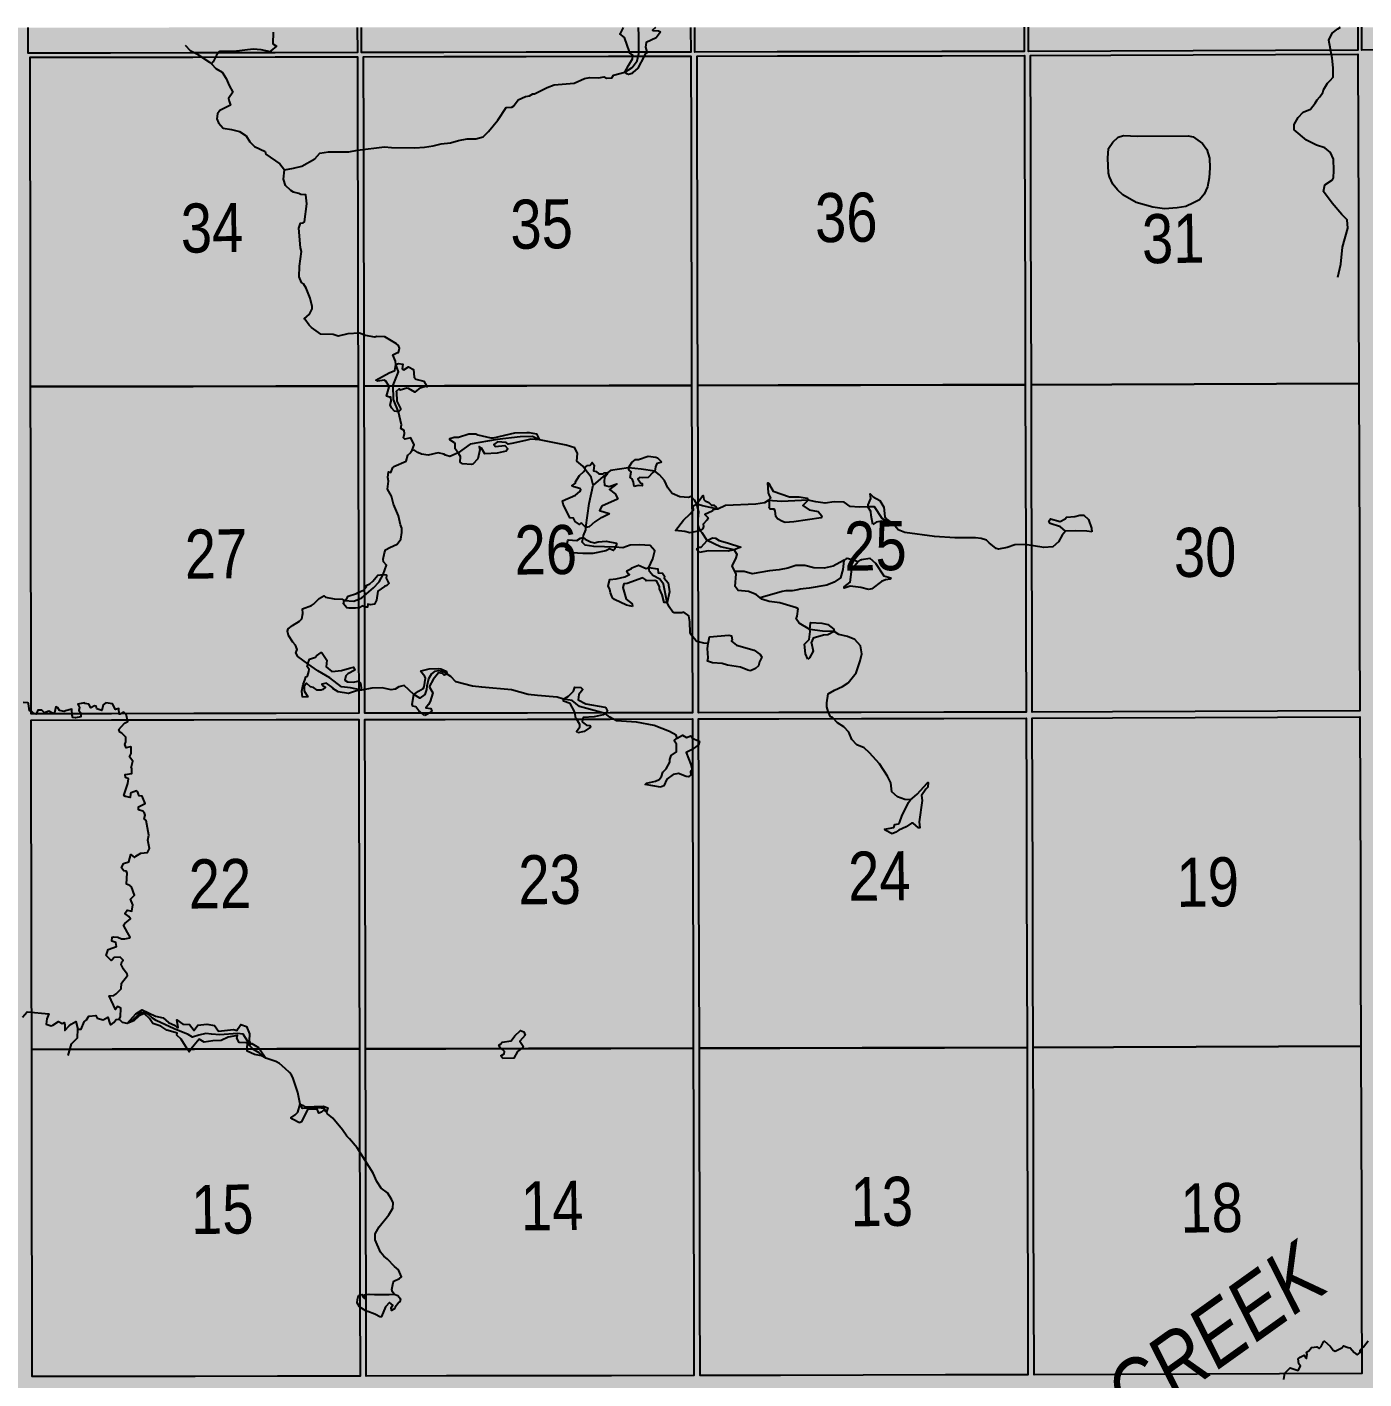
# Model space of a CAD drawing. Extents: x 405326 to 424052, y 6044755 to 6062236.
# Drawn here: x 417095.3 to 417312.6, y 6051229.2 to 6051448.9 of the extents above; entities that cross this region are included whole.
import ezdxf
from ezdxf.enums import TextEntityAlignment as Align

# ---------------------------------------------------------------- set-up
doc = ezdxf.new("R2010")
doc.units = 0
doc.header["$LTSCALE"] = 5
doc.linetypes.add('DASHED2', pattern=[9.525, 6.35, -3.175])
for name, color, linetype in [('Quarters', 8, 'Continuous'), ('RoadSeg', 57, 'DASHED2'), ('T-WATER', 160, 'Continuous'), ('T-WATER-T', 170, 'Continuous')]:
    doc.layers.add(name, color=color, linetype=linetype)
doc.layers.add('ROUTE-MAP-BACKGROUND-H', color=7, linetype='Continuous', true_color=0xf0ebff)
doc.styles.add('120', font='ARIALN.TTF', dxfattribs={"height": 13})
doc.styles.add('80LS', font='ARIALNI.TTF', dxfattribs={"height": 10})

msp = doc.modelspace()

# ---------------------------------------------------------------- hatches: boundary and pattern name
at = {"layer": 'ROUTE-MAP-BACKGROUND-H'}
h = msp.add_hatch(color=256, dxfattribs=at)
h.dxf.hatch_style = 1
h.paths.add_polyline_path([(417500.313, 6050470.993), (417499.828, 6050583.719), (417489.556, 6051448.866), (416064.545, 6051448.577), (416073.609, 6050477.938), (416071.924, 6050150.968), (416104.424, 6050150.804), (416615.018, 6050150.686), (416614.752, 6050098.449), (417501.84, 6050099.469), (417600.187, 6050099.469), (417600.187, 6050157.259), (417501.84, 6050157.777)])

# ---------------------------------------------------------------- linework, layer by layer
at = {"layer": 'Quarters', "flags": 128}
for points in [[(417148.952, 6051448.797), (417148.98, 6051444.711), (417135.598, 6051444.687), (417122.216, 6051444.663), (417108.832, 6051444.639), (417095.449, 6051444.615), (417095.442, 6051448.786)], [(417203.147, 6051448.808), (417203.182, 6051444.808), (417189.8, 6051444.784), (417176.418, 6051444.76), (417163.033, 6051444.736), (417149.649, 6051444.712), (417149.621, 6051448.797)], [(417257.368, 6051448.819), (417257.385, 6051444.906), (417244.002, 6051444.882), (417230.619, 6051444.858), (417217.235, 6051444.833), (417203.851, 6051444.809), (417203.816, 6051448.808)], [(417311.582, 6051448.83), (417311.592, 6051445.122), (417298.208, 6051445.069), (417284.824, 6051445.015), (417271.439, 6051444.962), (417258.054, 6051444.908), (417258.037, 6051448.819)], [(417365.785, 6051448.841), (417365.797, 6051445.338), (417352.413, 6051445.285), (417339.029, 6051445.231), (417325.645, 6051445.178), (417312.261, 6051445.125), (417312.251, 6051448.83)]]:
    msp.add_lwpolyline(points, dxfattribs=at)
for points in [[(417257.532, 6051390.731), (417244.144, 6051390.705), (417230.756, 6051390.678), (417217.368, 6051390.651), (417204.315, 6051390.626), (417204.284, 6051404.005), (417204.253, 6051417.383), (417204.222, 6051430.762), (417204.191, 6051444.141), (417217.239, 6051444.165), (417230.622, 6051444.189), (417244.005, 6051444.213), (417257.388, 6051444.237), (417257.424, 6051430.86), (417257.46, 6051417.484), (417257.496, 6051404.108)], [(417311.757, 6051390.946), (417298.368, 6051390.893), (417284.979, 6051390.84), (417271.59, 6051390.787), (417258.535, 6051390.735), (417258.499, 6051404.112), (417258.463, 6051417.488), (417258.427, 6051430.864), (417258.391, 6051444.241), (417271.441, 6051444.293), (417284.825, 6051444.346), (417298.21, 6051444.4), (417311.594, 6051444.453), (417311.635, 6051431.076), (417311.676, 6051417.699), (417311.717, 6051404.322)], [(417149.089, 6051390.529), (417135.701, 6051390.505), (417122.312, 6051390.482), (417108.924, 6051390.459), (417095.869, 6051390.436), (417095.848, 6051403.814), (417095.827, 6051417.191), (417095.806, 6051430.569), (417095.784, 6051443.947), (417108.834, 6051443.97), (417122.217, 6051443.994), (417135.601, 6051444.018), (417148.984, 6051444.042), (417149.011, 6051430.664), (417149.037, 6051417.286), (417149.063, 6051403.907)], [(417203.312, 6051390.624), (417189.923, 6051390.6), (417176.535, 6051390.577), (417163.147, 6051390.553), (417150.093, 6051390.53), (417150.066, 6051403.909), (417150.04, 6051417.287), (417150.014, 6051430.666), (417149.988, 6051444.044), (417163.037, 6051444.067), (417176.421, 6051444.091), (417189.804, 6051444.115), (417203.187, 6051444.139), (417203.218, 6051430.76), (417203.249, 6051417.381), (417203.281, 6051404.003)], [(417149.089, 6051390.529), (417149.115, 6051377.15), (417149.142, 6051363.772), (417149.168, 6051350.393), (417149.194, 6051337.349), (417135.8, 6051337.326), (417122.407, 6051337.303), (417109.013, 6051337.281), (417095.954, 6051337.258), (417095.933, 6051350.302), (417095.912, 6051363.68), (417095.891, 6051377.058), (417095.869, 6051390.436), (417108.924, 6051390.459), (417122.312, 6051390.482), (417135.701, 6051390.505)], [(417203.312, 6051390.624), (417203.343, 6051377.245), (417203.374, 6051363.866), (417203.405, 6051350.487), (417203.436, 6051337.442), (417190.043, 6051337.419), (417176.65, 6051337.396), (417163.256, 6051337.373), (417150.197, 6051337.351), (417150.172, 6051350.395), (417150.145, 6051363.774), (417150.119, 6051377.152), (417150.093, 6051390.53), (417163.147, 6051390.553), (417176.535, 6051390.577), (417189.923, 6051390.6)], [(417257.532, 6051390.731), (417257.568, 6051377.355), (417257.604, 6051363.978), (417257.64, 6051350.601), (417257.675, 6051337.559), (417244.283, 6051337.53), (417230.89, 6051337.501), (417217.498, 6051337.473), (417204.44, 6051337.444), (417204.409, 6051350.489), (417204.377, 6051363.868), (417204.346, 6051377.247), (417204.315, 6051390.626), (417217.368, 6051390.651), (417230.756, 6051390.678), (417244.144, 6051390.705)], [(417311.757, 6051390.946), (417311.798, 6051377.569), (417311.839, 6051364.192), (417311.88, 6051350.815), (417311.92, 6051337.772), (417298.526, 6051337.72), (417285.132, 6051337.667), (417271.738, 6051337.614), (417258.679, 6051337.563), (417258.644, 6051350.605), (417258.607, 6051363.982), (417258.571, 6051377.359), (417258.535, 6051390.735), (417271.59, 6051390.787), (417284.979, 6051390.84), (417298.368, 6051390.893)], [(417257.823, 6051283.05), (417244.426, 6051283.018), (417231.028, 6051282.987), (417217.631, 6051282.956), (417204.568, 6051282.925), (417204.536, 6051296.304), (417204.505, 6051309.683), (417204.473, 6051323.062), (417204.442, 6051336.441), (417217.5, 6051336.469), (417230.893, 6051336.498), (417244.286, 6051336.527), (417257.678, 6051336.556), (417257.714, 6051323.179), (417257.751, 6051309.803), (417257.787, 6051296.426)], [(417312.088, 6051283.261), (417298.689, 6051283.208), (417285.29, 6051283.156), (417271.891, 6051283.104), (417258.827, 6051283.054), (417258.79, 6051296.43), (417258.754, 6051309.807), (417258.718, 6051323.183), (417258.682, 6051336.56), (417271.741, 6051336.611), (417285.135, 6051336.664), (417298.529, 6051336.716), (417311.923, 6051336.769), (417311.964, 6051323.392), (417312.005, 6051310.015), (417312.046, 6051296.638)], [(417149.302, 6051282.832), (417135.903, 6051282.809), (417122.505, 6051282.787), (417109.106, 6051282.764), (417096.042, 6051282.743), (417096.02, 6051296.121), (417095.999, 6051309.499), (417095.977, 6051322.877), (417095.956, 6051336.255), (417109.015, 6051336.277), (417122.409, 6051336.3), (417135.802, 6051336.323), (417149.196, 6051336.346), (417149.222, 6051322.967), (417149.249, 6051309.589), (417149.275, 6051296.21)], [(417203.564, 6051282.923), (417190.166, 6051282.9), (417176.768, 6051282.878), (417163.369, 6051282.855), (417150.305, 6051282.833), (417150.279, 6051296.212), (417150.252, 6051309.59), (417150.226, 6051322.969), (417150.199, 6051336.348), (417163.258, 6051336.37), (417176.652, 6051336.393), (417190.045, 6051336.416), (417203.438, 6051336.439), (417203.47, 6051323.06), (417203.501, 6051309.681), (417203.533, 6051296.302)], [(417149.302, 6051282.832), (417149.328, 6051269.453), (417149.355, 6051256.074), (417149.382, 6051242.696), (417149.408, 6051229.652), (417136.004, 6051229.63), (417122.6, 6051229.608), (417109.197, 6051229.586), (417096.128, 6051229.565), (417096.107, 6051242.608), (417096.085, 6051255.986), (417096.063, 6051269.364), (417096.042, 6051282.743), (417109.106, 6051282.764), (417122.505, 6051282.787), (417135.903, 6051282.809)], [(417203.564, 6051282.923), (417203.596, 6051269.544), (417203.627, 6051256.165), (417203.659, 6051242.785), (417203.69, 6051229.741), (417190.287, 6051229.719), (417176.884, 6051229.697), (417163.48, 6051229.675), (417150.411, 6051229.653), (417150.385, 6051242.697), (417150.358, 6051256.076), (417150.332, 6051269.455), (417150.305, 6051282.833), (417163.369, 6051282.855), (417176.768, 6051282.878), (417190.166, 6051282.9)], [(417257.823, 6051283.05), (417257.86, 6051269.673), (417257.896, 6051256.296), (417257.932, 6051242.92), (417257.968, 6051229.878), (417244.566, 6051229.844), (417231.163, 6051229.81), (417217.761, 6051229.776), (417204.693, 6051229.743), (417204.662, 6051242.788), (417204.631, 6051256.167), (417204.599, 6051269.546), (417204.568, 6051282.925), (417217.631, 6051282.956), (417231.028, 6051282.987), (417244.426, 6051283.018)], [(417312.088, 6051283.261), (417312.129, 6051269.883), (417312.17, 6051256.506), (417312.211, 6051243.129), (417312.251, 6051230.087), (417298.848, 6051230.035), (417285.444, 6051229.984), (417272.04, 6051229.932), (417258.971, 6051229.882), (417258.936, 6051242.924), (417258.899, 6051256.3), (417258.863, 6051269.677), (417258.827, 6051283.054), (417271.891, 6051283.104), (417285.29, 6051283.156), (417298.689, 6051283.208)]]:
    msp.add_lwpolyline(points, close=True, dxfattribs=at)
at = {"layer": 'T-WATER'}
msp.add_line((417189.689, 6051376.503), (417187.299, 6051374.422), dxfattribs=at)
at = {"layer": 'T-WATER', "flags": 128}
for points in [[(417197.452, 6051448.807), (417196.93, 6051448.374), (417197.096, 6051448.302), (417197.934, 6051448.259), (417198.148, 6051448.14), (417198.174, 6051447.965), (417197.531, 6051447.092), (417195.939, 6051446.373), (417195.783, 6051445.577), (417196.034, 6051444.819), (417196.091, 6051444.648), (417195.729, 6051444.518), (417195.618, 6051444.149), (417194.585, 6051442.208), (417193.758, 6051441.5), (417193.664, 6051441.338), (417193.028, 6051441.174), (417192.783, 6051441.267), (417192.444, 6051441.531), (417193.05, 6051442.64), (417193.717, 6051443.687), (417193.755, 6051444.146), (417193.767, 6051444.294), (417193.232, 6051444.693), (417193.191, 6051444.814), (417192.404, 6051447.154), (417191.614, 6051447.74), (417191.785, 6051447.905), (417192.259, 6051448.805)], [(417192.444, 6051441.531), (417193.637, 6051442.284), (417194.449, 6051443.376), (417194.743, 6051444.556), (417194.721, 6051447.442), (417194.658, 6051448.806)], [(417308.369, 6051408.229), (417308.846, 6051410.331), (417309.111, 6051413.102), (417309.991, 6051416.161), (417309.864, 6051417.551), (417309.003, 6051418.418), (417307.442, 6051420.24), (417305.999, 6051422.139), (417306.232, 6051423.207), (417307.474, 6051424.035), (417307.636, 6051424.364), (417307.702, 6051425.572), (417307.612, 6051427.37), (417307.151, 6051428.476), (417306.233, 6051429.248), (417304.85, 6051429.69), (417303.263, 6051430.458), (417301.271, 6051432.173), (417301.231, 6051433.052), (417301.87, 6051434.142), (417302.695, 6051435.014), (417303.914, 6051435.546), (417304.673, 6051436.489), (417304.994, 6051437.025), (417305.43, 6051437.499), (417305.902, 6051438.221), (417306.019, 6051438.64), (417306.64, 6051439.752), (417307.123, 6051440.163), (417307.581, 6051440.733), (417307.56, 6051442.22), (417307.426, 6051443.821), (417306.871, 6051446.712), (417307.432, 6051447.846), (417308.342, 6051448.588), (417308.79, 6051448.829)], [(417135.292, 6051448.024), (417135.22, 6051446.126), (417135.812, 6051445.756), (417134.9, 6051444.98), (417134.838, 6051444.848), (417133.36, 6051445.14), (417132.03, 6051445.287), (417128.9, 6051444.893), (417126.577, 6051444.882), (417126.095, 6051444.314), (417125.554, 6051443.216), (417125.275, 6051442.877)], [(417120.972, 6051445.916), (417121.786, 6051445.054), (417122.905, 6051444.489), (417124.936, 6051443.175), (417125.275, 6051442.877)], [(417125.275, 6051442.877), (417125.954, 6051442.139), (417127.021, 6051441.544), (417127.646, 6051440.489), (417128.153, 6051439.347), (417128.728, 6051438.257), (417128.041, 6051437.232), (417128.112, 6051436.797), (417128.336, 6051436.197), (417126.61, 6051435.311), (417126.238, 6051434.777), (417126.156, 6051433.951), (417126.42, 6051433.282), (417127.138, 6051432.422), (417128.492, 6051432.201), (417129.824, 6051431.88), (417130.913, 6051431.178), (417131.484, 6051430.216), (417132.25, 6051429.432), (417133.973, 6051428.645), (417134.122, 6051428.203), (417136.355, 6051426.624), (417137.136, 6051425.657)], [(417176.965, 6051437.662), (417177.505, 6051438.014), (417177.742, 6051438.009), (417179.814, 6051439.057), (417180.957, 6051439.475), (417184.231, 6051439.761), (417185.915, 6051440.514), (417186.765, 6051440.654), (417188.157, 6051440.611), (417189.117, 6051440.759), (417189.456, 6051440.538), (417190.311, 6051440.603), (417190.587, 6051441.055), (417192.444, 6051441.531)], [(417154.508, 6051429.284), (417158.301, 6051429.213), (417159.862, 6051429.319), (417161.27, 6051429.545), (417162.616, 6051429.878), (417164.116, 6051430.038), (417165.418, 6051430.414), (417166.816, 6051430.677), (417168.231, 6051430.688), (417169.427, 6051431.035), (417170.266, 6051431.893), (417171.792, 6051433.751), (417173.14, 6051435.806), (417174.094, 6051435.866), (417174.362, 6051436.005), (417175.121, 6051437.056), (417176.308, 6051437.56), (417176.965, 6051437.662)], [(417137.136, 6051425.657), (417138.599, 6051425.926), (417139.959, 6051426.251), (417142.065, 6051427.468), (417142.851, 6051428.348), (417144.284, 6051428.571), (417147.571, 6051428.61), (417149.005, 6051428.866), (417153.394, 6051429.401), (417154.508, 6051429.284)], [(417155.239, 6051394.045), (417155.152, 6051394.593), (417154.768, 6051395.579), (417155.491, 6051395.97), (417155.655, 6051395.963), (417155.85, 6051396.702), (417155.644, 6051397.141), (417155.337, 6051397.404), (417153.453, 6051398.546), (417152.136, 6051398.555), (417151.796, 6051398.481), (417150.273, 6051398.765), (417149.328, 6051399.123), (417147.409, 6051399.009), (417145.857, 6051398.64), (417145.019, 6051398.919), (417143.023, 6051398.981), (417141.537, 6051400.059), (417141.167, 6051400.397), (417140.437, 6051401.396), (417140.343, 6051401.44), (417141.196, 6051402.204), (417141.608, 6051403.082), (417141.629, 6051403.472), (417141.299, 6051404.828), (417140.678, 6051406.452), (417140.197, 6051407.163), (417139.919, 6051407.38), (417139.534, 6051408.265), (417139.551, 6051410.001), (417139.922, 6051412.407), (417139.72, 6051412.992), (417139.484, 6051416.178), (417139.743, 6051416.998), (417140.179, 6051417.051), (417140.379, 6051417.232), (417140.751, 6051420.157), (417140.596, 6051421.591), (417139.799, 6051421.654), (417139.448, 6051421.843), (417138.573, 6051422.057), (417138.17, 6051422.303), (417137.297, 6051423.139), (417136.971, 6051424.158), (417137.136, 6051425.657)], [(417155.663, 6051386.317), (417154.87, 6051388.325), (417154.82, 6051390.648), (417155.649, 6051392.814), (417155.239, 6051394.045)], [(417157.858, 6051380.121), (417158.19, 6051381.002), (417157.687, 6051382.113), (417156.669, 6051381.9), (417156.494, 6051382.102), (417156.652, 6051382.825), (417156.604, 6051383.324), (417156.039, 6051383.651), (417156.144, 6051384.219), (417155.663, 6051386.317)], [(417178.603, 6051381.806), (417177.446, 6051382.319), (417175.447, 6051382.302), (417171.708, 6051381.847), (417167.301, 6051381.079), (417165.336, 6051379.689)], [(417186, 6051376.977), (417185.644, 6051377.503), (417184.654, 6051378.308), (417184.74, 6051379.59), (417184.301, 6051380.475), (417182.913, 6051380.904), (417178.603, 6051381.806)], [(417153.15, 6051359.884), (417153.714, 6051361.409), (417153.229, 6051361.972), (417153.19, 6051362.385), (417153.387, 6051363.436), (417153.564, 6051363.908), (417154.255, 6051364.318), (417155.451, 6051364.843), (417156.051, 6051365.645), (417156.228, 6051366.75), (417156.208, 6051367.444), (417156.001, 6051367.982), (417155.671, 6051369.439), (417154.87, 6051371.333), (417154.519, 6051372.661), (417153.863, 6051373.752), (417154.061, 6051375.082), (417153.924, 6051375.673), (417154.011, 6051376.569), (417154.399, 6051376.492), (417154.764, 6051377.312), (417154.914, 6051377.462), (417156.93, 6051378.304), (417157.193, 6051379.309), (417157.643, 6051379.757), (417157.757, 6051379.95), (417157.766, 6051379.966), (417157.858, 6051380.121)], [(417165.336, 6051379.689), (417164.013, 6051379.109), (417163.322, 6051379.279), (417163.042, 6051379.475), (417162.12, 6051379.703), (417160.495, 6051379.325), (417159.403, 6051379.45), (417158.802, 6051379.717), (417158.306, 6051380.064), (417157.858, 6051380.121)], [(417187.299, 6051374.422), (417186.971, 6051375.714), (417186, 6051376.977)], [(417193.03, 6051377.242), (417190.123, 6051376.81), (417189.689, 6051376.503)], [(417204.146, 6051371.357), (417203.753, 6051372.007), (417203.252, 6051372.556), (417202.823, 6051372.42), (417201.372, 6051372.551), (417200.159, 6051373.061), (417199.426, 6051374.003), (417198.917, 6051375.16), (417198.092, 6051376.116), (417197.331, 6051376.673), (417195.115, 6051377.037), (417193.03, 6051377.242)], [(417206.004, 6051348.709), (417205.314, 6051348.73), (417204.224, 6051349.017), (417203.982, 6051349.169), (417203.249, 6051350.11), (417203.074, 6051350.444), (417203.007, 6051352.229), (417202.827, 6051353.173), (417202.063, 6051353.78), (417201.718, 6051353.697), (417200.443, 6051353.687), (417200.234, 6051353.81), (417199.641, 6051354.671), (417199.343, 6051355.332), (417198.751, 6051358.357), (417198.159, 6051359.169), (417196.998, 6051359.719), (417196.484, 6051360.383), (417196.359, 6051361.067), (417196.975, 6051362.442), (417197.338, 6051363.749), (417196.59, 6051364.644), (417194.859, 6051364.74), (417193.294, 6051364.695), (417192.113, 6051364.225), (417190.883, 6051364.374), (417187.411, 6051364.478), (417186.007, 6051364.673), (417185.521, 6051365.188), (417185.659, 6051365.935), (417185.713, 6051366.269), (417186.13, 6051367.19), (417186.125, 6051367.522), (417186.663, 6051371.434), (417187.299, 6051374.422)], [(417215.722, 6051371.923), (417215.144, 6051371.528), (417213.717, 6051371.325), (417208.818, 6051371.141), (417207.558, 6051370.499)], [(417264.053, 6051366.939), (417263.547, 6051366.294), (417262.942, 6051365.219), (417262.001, 6051364.38), (417260.561, 6051364.312), (417257.496, 6051364.759), (417255.859, 6051364.752), (417254.57, 6051364.291), (417253.21, 6051364.028), (417252.816, 6051364.135), (417251.667, 6051365.037), (417251.254, 6051365.495), (417250.359, 6051365.762), (417249.456, 6051365.879), (417246.075, 6051365.877), (417242.802, 6051366.07), (417237.97, 6051366.738), (417236.855, 6051367.151), (417236.113, 6051368.07), (417235.73, 6051368.365), (417234.833, 6051368.697), (417234.251, 6051369.034), (417233.012, 6051370.907), (417231.928, 6051370.893), (417230.529, 6051370.843), (417229.1, 6051370.983), (417228.09, 6051371.645), (417226.494, 6051371.723), (417224.998, 6051371.496), (417223.504, 6051371.701), (417222.23, 6051371.96), (417217.899, 6051371.785), (417215.722, 6051371.923)], [(417207.558, 6051370.499), (417205.064, 6051371.076), (417204.146, 6051371.357)], [(417204.704, 6051367.002), (417204.381, 6051367.938), (417204.36, 6051368.912), (417204.46, 6051370.114), (417204.146, 6051371.357)], [(417205.818, 6051365.417), (417205.009, 6051366.676), (417204.704, 6051367.002)], [(417210.332, 6051360.39), (417209.902, 6051361.328), (417210.48, 6051362.45), (417210.713, 6051363.132), (417210.215, 6051363.895), (417208.005, 6051364.417), (417205.818, 6051365.417)], [(417228.077, 6051362.247), (417227.976, 6051362.191), (417226.316, 6051361.271), (417224.858, 6051360.955), (417223.194, 6051361.001), (417221.695, 6051361.353), (417220.258, 6051361.369), (417218.918, 6051360.942), (417217.542, 6051360.652), (417215.991, 6051360.478), (417213.161, 6051360.017), (417211.839, 6051360.414), (417210.332, 6051360.39)], [(417228.077, 6051362.247), (417228.067, 6051362.168), (417227.88, 6051360.729), (417227.521, 6051359.383), (417226.454, 6051358.682), (417225.288, 6051358.185), (417222.396, 6051357.694), (417220.952, 6051357.538), (417220.592, 6051357.398), (417219.637, 6051357.248), (417218.634, 6051357.25), (417218.044, 6051357.158), (417214.47, 6051356.124)], [(417230.319, 6051361.965), (417229.761, 6051362.204), (417228.59, 6051362.531), (417228.408, 6051362.43), (417228.077, 6051362.247)], [(417146.855, 6051355.662), (417148.412, 6051355.581), (417149.676, 6051356.108), (417151.616, 6051357.723), (417152.544, 6051358.718), (417153.15, 6051359.884)], [(417214.47, 6051356.124), (417213.81, 6051356.653), (417213.788, 6051356.665), (417212.552, 6051357.154), (417210.852, 6051357.319), (417210.364, 6051357.971), (417210.543, 6051360.005), (417210.332, 6051360.39)], [(417140.899, 6051345.366), (417139.291, 6051346.591), (417138.982, 6051347.184), (417139.201, 6051347.714), (417138.899, 6051348.444), (417138.501, 6051348.93), (417137.805, 6051349.971), (417137.594, 6051350.681), (417137.72, 6051351.053), (417138.452, 6051351.602), (417139.571, 6051352.321), (417139.931, 6051352.684), (417140.093, 6051353.553), (417140.075, 6051354.333), (417141.538, 6051354.897), (417141.852, 6051355.096), (417142.743, 6051356.032), (417143.509, 6051356.45), (417143.816, 6051356.241), (417145.212, 6051355.93), (417146.517, 6051355.908), (417146.855, 6051355.662)], [(417238.869, 6051323.27), (417237.975, 6051323.355), (417236.767, 6051323.805), (417235.862, 6051324.583), (417235.692, 6051326.05), (417235.147, 6051327.161), (417233.831, 6051329.168), (417232.216, 6051330.92), (417231.368, 6051331.747), (417230.165, 6051332.256), (417229.362, 6051333.114), (417228.871, 6051334.298), (417228.054, 6051335.152), (417227.018, 6051335.819), (417226.217, 6051336.683), (417225.859, 6051336.794), (417225.478, 6051337.643), (417225.294, 6051338.38), (417225.266, 6051339.067), (417225.51, 6051340.518), (417226.522, 6051341.127), (417227.81, 6051341.718), (417228.739, 6051342.324), (417230.044, 6051343.929), (417230.725, 6051345.904), (417230.951, 6051347.044), (417230.734, 6051348.322), (417229.808, 6051349.323), (417228.621, 6051349.832), (417227.244, 6051350.182), (417226.478, 6051350.631), (417224.566, 6051350.725), (417222.502, 6051350.981), (417220.779, 6051352.025), (417220.317, 6051352.731), (417220.462, 6051353.151), (417220.6, 6051354.32), (417220.349, 6051354.483), (417217.622, 6051355.305), (417215.914, 6051355.534), (417214.742, 6051355.905), (417214.47, 6051356.124)], [(417200.934, 6051333.32), (417200.819, 6051333.798), (417199.734, 6051334.39), (417197.235, 6051335.354), (417194.363, 6051335.923), (417191.104, 6051336.137), (417190.038, 6051336.753), (417189.271, 6051337.321), (417185.064, 6051338.466), (417183.869, 6051339.441), (417182.49, 6051339.636), (417181.476, 6051339.985), (417178.274, 6051340.237), (417176.751, 6051340.427), (417174.044, 6051341.175), (417169.221, 6051341.578), (417167.705, 6051341.775), (417164.954, 6051342.46), (417164.146, 6051343.322), (417163.587, 6051343.737), (417163.003, 6051344.071), (417162.224, 6051344.279), (417161.527, 6051344.14), (417161.011, 6051343.754), (417160.528, 6051342.944), (417160.278, 6051341.764), (417160.239, 6051341.238), (417159.958, 6051340.383), (417159.145, 6051339.84), (417158.181, 6051340.401), (417156.557, 6051341.868), (417155.702, 6051341.644), (417155.112, 6051341.255), (417154.443, 6051341.174), (417152.984, 6051341.487), (417151.353, 6051341.463), (417149.631, 6051341.108), (417147.863, 6051341.475), (417146.385, 6051341.668), (417144.48, 6051343.102), (417142.531, 6051344.235), (417140.899, 6051345.366)], [(417110.281, 6051287.674), (417110.496, 6051288.011), (417110.53, 6051289.426), (417110.002, 6051289.695), (417109.68, 6051289.238), (417108.634, 6051291.428), (417109.409, 6051291.519), (417109.752, 6051291.748), (417110.606, 6051292.6), (417110.658, 6051293.514), (417111.636, 6051294.764), (417111.564, 6051294.975), (417110.961, 6051295.777), (417110.59, 6051296.535), (417110.71, 6051296.974), (417110.887, 6051297.234), (417110.43, 6051297.755), (417109.458, 6051297.659), (417109.054, 6051297.217), (417108.943, 6051297.212), (417108.17, 6051298.02), (417108.485, 6051298.976), (417109.839, 6051299.474), (417109.732, 6051300.093), (417109.073, 6051300.336), (417109.104, 6051300.966), (417109.34, 6051301.032), (417110.022, 6051300.951), (417110.616, 6051300.715), (417111.18, 6051300.705), (417111.988, 6051300.88), (417112.045, 6051300.993), (417111.605, 6051301.72), (417110.99, 6051302.933), (417111.161, 6051303.172), (417112.128, 6051303.954), (417111.856, 6051304.337), (417111.164, 6051304.829), (417111.576, 6051305.341), (417112.292, 6051305.223), (417112.475, 6051306.244), (417112.126, 6051307.152), (417112.778, 6051307.806), (417112.247, 6051309.134), (417112.003, 6051309.358), (417111.468, 6051309.61), (417111.545, 6051311.43), (417111.403, 6051311.707), (417111.01, 6051311.768), (417110.646, 6051312.241), (417110.945, 6051312.973), (417111.827, 6051313.225), (417112.175, 6051314.409), (417112.768, 6051313.902), (417112.98, 6051314.129), (417113.78, 6051314.606), (417114.839, 6051314.73), (417115.181, 6051315.372), (417114.911, 6051316.766), (417115.056, 6051317.562), (417114.652, 6051319.916), (417114.335, 6051320.225), (417114.484, 6051320.782), (417114.366, 6051321.138), (417114.116, 6051321.465), (417113.397, 6051321.679), (417113.396, 6051322.162), (417114.495, 6051322.705), (417114.021, 6051323.89), (417113.519, 6051323.922), (417113.227, 6051324.667), (417113.082, 6051324.78), (417112.225, 6051324.448), (417112.11, 6051324.289), (417112.038, 6051323.671), (417111.303, 6051323.843), (417111.027, 6051324.016), (417111.682, 6051325.929), (417111.75, 6051326.699), (417111.281, 6051326.91), (417111.237, 6051327.414), (417112.304, 6051327.559), (417112.299, 6051328.35), (417112.194, 6051328.505), (417112.475, 6051329.562), (417111.957, 6051330.294), (417112.186, 6051330.809), (417112.187, 6051331.853), (417112.066, 6051331.91), (417111.421, 6051331.731), (417111.199, 6051332.285), (417111.361, 6051332.695), (417111.339, 6051333.492), (417110.701, 6051334.153), (417110.361, 6051334.281), (417110.21, 6051334.699), (417111.108, 6051335.76), (417111.655, 6051336.014), (417111.386, 6051337.223), (417110.999, 6051337.557), (417110.4, 6051337.2), (417110.259, 6051337.214), (417110.204, 6051338.11), (417109.662, 6051337.951), (417109.201, 6051338.892), (417108.088, 6051339.061), (417107.672, 6051338.757), (417107.462, 6051337.813), (417106.641, 6051338.062), (417106.513, 6051338.493), (417106.254, 6051338.545), (417105.637, 6051338.233), (417105.313, 6051338.837), (417104.682, 6051338.921), (417104.65, 6051339.05), (417103.542, 6051338.863), (417103.799, 6051338.272), (417103.684, 6051337.792), (417103.986, 6051337.473), (417104.048, 6051336.762), (417103.187, 6051336.618), (417102.736, 6051336.691), (417102.644, 6051337.046), (417102.568, 6051338.011), (417101.532, 6051337.766), (417101.319, 6051337.62), (417100.559, 6051337.793), (417100.281, 6051338.26), (417099.984, 6051338.424), (417099.75, 6051337.438), (417099.517, 6051337.324), (417098.819, 6051337.709), (417098.147, 6051337.417), (417097.687, 6051337.888), (417097.023, 6051337.848), (417096.746, 6051337.222), (417096.411, 6051337.347), (417095.996, 6051337.677), (417095.699, 6051337.765), (417095.511, 6051338.911), (417095.399, 6051339.043), (417094.642, 6051339.131)], [(417094.531, 6051287.985), (417095.327, 6051288.831), (417098.812, 6051288.542), (417098.521, 6051287.685), (417098.39, 6051286.852), (417099.207, 6051286.591), (417099.503, 6051286.697), (417100.421, 6051287.292), (417101.015, 6051286.943), (417101.304, 6051287.098), (417101.432, 6051286.735), (417101.446, 6051285.787), (417102.123, 6051286.566), (417102.449, 6051286.866), (417103.23, 6051287.29), (417103.55, 6051286.03)], [(417103.55, 6051286.03), (417104.057, 6051286.035), (417104.548, 6051287.22), (417104.967, 6051287.566), (417105.33, 6051288.118), (417106.449, 6051288.273), (417106.685, 6051287.801), (417107.668, 6051287.535), (417108.44, 6051287.953), (417108.761, 6051286.971), (417108.923, 6051286.754), (417109.379, 6051287.107), (417109.766, 6051287.624), (417110.281, 6051287.674)], [(417154.944, 6051242.994), (417154.673, 6051243.372), (417154.557, 6051243.729), (417154.776, 6051244.808), (417154.899, 6051245.066), (417155.825, 6051245.536), (417156.127, 6051245.777), (417155.669, 6051246.904), (417155.029, 6051247.47), (417153.896, 6051248.662), (417153.297, 6051249.149), (417152.733, 6051249.818), (417151.848, 6051251.799), (417151.89, 6051252.776), (417152.524, 6051253.921), (417154.117, 6051255.88), (417154.755, 6051256.956), (417154.785, 6051257.819), (417154.546, 6051258.421), (417153.899, 6051259.459), (417152.846, 6051260.19), (417152.155, 6051261.289), (417151.53, 6051262.645), (417148.919, 6051266.721), (417147.698, 6051268.217), (417147.273, 6051268.634), (417146.582, 6051269.659), (417144.987, 6051271.562), (417144.117, 6051272.29), (417143.94, 6051272.619), (417143.529, 6051273.133), (417142.588, 6051273.247), (417142.44, 6051273.235), (417142.385, 6051273.232), (417140.918, 6051273.165), (417140.066, 6051273.127), (417139.69, 6051273.85), (417139.284, 6051275.713), (417138.541, 6051277.999), (417138.245, 6051278.587), (417137.972, 6051278.974), (417137.263, 6051279.653), (417136.296, 6051280.437), (417135.74, 6051280.79), (417134.895, 6051281.028), (417134.125, 6051281.333), (417133.496, 6051281.766), (417133.021, 6051282.183), (417132.118, 6051282.707), (417131.484, 6051283.314), (417131.159, 6051284.044), (417130.436, 6051285.192), (417129.502, 6051285.327), (417126.636, 6051285.111), (417125.277, 6051285.199), (417124.343, 6051285.334), (417123.224, 6051285.077), (417122.184, 6051284.745), (417121.477, 6051285.157), (417119.207, 6051286.078), (417116.269, 6051287.45), (417115.679, 6051287.826), (417115.008, 6051288.393), (417114.38, 6051288.729), (417113.912, 6051288.695), (417113.341, 6051288.358), (417112.314, 6051287.405), (417111.549, 6051286.96), (417110.778, 6051287.139), (417110.281, 6051287.674)], [(417101.986, 6051281.768), (417102.524, 6051283.67), (417103.497, 6051284.638), (417103.55, 6051286.03)], [(417299.568, 6051229.119), (417299.742, 6051230.117), (417300.591, 6051230.986), (417301.912, 6051230.544), (417302.276, 6051231.293), (417302.026, 6051231.664), (417301.881, 6051232.462), (417302.233, 6051232.745), (417302.876, 6051233.065), (417303.118, 6051232.627), (417303.243, 6051232.539), (417303.344, 6051233.138), (417303.256, 6051233.546), (417303.628, 6051233.752), (417304.041, 6051234.283), (417304.938, 6051234.434), (417305.325, 6051234.16), (417305.653, 6051234.472), (417306.021, 6051235.229), (417306.18, 6051235.308), (417307.075, 6051234.539), (417307.594, 6051233.861), (417307.905, 6051233.733), (417309.007, 6051234.238), (417309.286, 6051234.587), (417310.022, 6051234.276), (417310.349, 6051234.231), (417311.023, 6051233.474), (417311.487, 6051233.109), (417311.955, 6051233.51), (417311.985, 6051233.85), (417312.387, 6051234.341), (417312.536, 6051234.411), (417313.281, 6051235.406)]]:
    msp.add_lwpolyline(points, dxfattribs=at)
for points in [[(417280.182, 6051419.314), (417278.279, 6051419.586), (417275.565, 6051420.329), (417273.408, 6051421.588), (417272.537, 6051422.413), (417271.775, 6051423.359), (417271.244, 6051424.505), (417271.091, 6051425.12), (417270.943, 6051427.562), (417271.071, 6051429.144), (417271.76, 6051430.168), (417272.625, 6051430.996), (417273.517, 6051431.224), (417275.804, 6051431.146), (417284.04, 6051431.168), (417284.829, 6051430.999), (417286.329, 6051429.916), (417287.07, 6051428.945), (417287.491, 6051427.55), (417287.553, 6051425.965), (417287.434, 6051424.352), (417287.155, 6051422.885), (417286.626, 6051421.724), (417285.882, 6051420.778), (417284.86, 6051420.28), (417283.648, 6051419.69), (417282.214, 6051419.469), (417280.182, 6051419.314)], [(417155.663, 6051386.317), (417154.996, 6051386.474), (417154.536, 6051386.977), (417154.291, 6051387.467), (417154.486, 6051388.067), (417154.442, 6051388.75), (417154.175, 6051388.728), (417153.707, 6051388.905), (417154.157, 6051390.426), (417154.075, 6051390.561), (417153.593, 6051391.349), (417153.351, 6051391.475), (417152.279, 6051391.325), (417151.977, 6051391.487), (417154.147, 6051392.68), (417155.081, 6051393.083), (417155.239, 6051394.045), (417155.648, 6051394.187), (417156.386, 6051394.069), (417156.268, 6051393.34), (417156.509, 6051393.142), (417157.262, 6051393.644), (417158.105, 6051393.211), (417158.184, 6051391.983), (417158.46, 6051391.64), (417159.801, 6051391.302), (417160.212, 6051390.572), (417160.315, 6051390.388), (417160.19, 6051390.484), (417159.338, 6051390.237), (417159.217, 6051390.296), (417158.29, 6051389.547), (417157.288, 6051390.105), (417156.998, 6051390.17), (417155.937, 6051389.866), (417155.786, 6051390.068), (417155.269, 6051389.65), (417155.359, 6051389.534), (417155.374, 6051388.062), (417155.987, 6051386.902), (417155.976, 6051386.657), (417155.663, 6051386.317)], [(417167.55, 6051377.76), (417166.04, 6051377.897), (417165.711, 6051378.148), (417165.734, 6051379.057), (417165.336, 6051379.689), (417164.864, 6051380.306), (417164.854, 6051381.149), (417164.781, 6051381.31), (417163.98, 6051381.814), (417164.006, 6051382.031), (417164.685, 6051382.242), (417165.404, 6051382.235), (417167.098, 6051382.746), (417168.227, 6051382.784), (417168.569, 6051382.601), (417170.657, 6051382.11), (417171.121, 6051382.105), (417174.55, 6051382.949), (417176.517, 6051382.955), (417176.892, 6051382.957), (417178.097, 6051382.749), (417178.603, 6051381.806), (417177.168, 6051381.876), (417176.519, 6051381.731), (417174.36, 6051381.25), (417173.464, 6051381.1), (417173.161, 6051381.363), (417171.765, 6051381.476), (417171.14, 6051381.053), (417171.439, 6051380.689), (417172.927, 6051380.849), (417173.458, 6051380.353), (417173.166, 6051379.932), (417171.708, 6051379.621), (417169.707, 6051379.508), (417169.153, 6051380.457), (417168.763, 6051380.699), (417168.873, 6051380.176), (417168.55, 6051378.72), (417167.768, 6051377.826), (417167.55, 6051377.76)], [(417193.948, 6051374.23), (417193.862, 6051374.9), (417193.658, 6051375.464), (417193.295, 6051375.674), (417193.503, 6051376.589), (417193.166, 6051376.877), (417193.03, 6051377.242), (417193.574, 6051378.118), (417194.203, 6051378.568), (417194.696, 6051378.616), (417196.222, 6051379.135), (417197.483, 6051378.996), (417197.762, 6051378.865), (417198.352, 6051378.272), (417198.316, 6051378.108), (417197.663, 6051377.959), (417197.442, 6051377.426), (417197.331, 6051376.673), (417197.002, 6051376.508), (417196.243, 6051375.676), (417195.316, 6051375.627), (417194.852, 6051375.679), (417194.567, 6051375.443), (417195.018, 6051374.816), (417195.245, 6051374.687), (417195.275, 6051374.338), (417194.614, 6051374.36), (417193.948, 6051374.23)], [(417186.125, 6051367.522), (417185.448, 6051368.208), (417185.322, 6051368.256), (417185.057, 6051368.024), (417184.368, 6051368.519), (417184.091, 6051369.074), (417183.535, 6051369.126), (417182.431, 6051371.328), (417182.342, 6051371.896), (417184.417, 6051372.792), (417185.133, 6051373.398), (417185.285, 6051373.684), (417185.13, 6051373.909), (417184.137, 6051374.142), (417183.837, 6051374.32), (417184.433, 6051374.731), (417184.438, 6051374.951), (417185.101, 6051376.003), (417185.768, 6051376.64), (417186, 6051376.977), (417186.062, 6051377.41), (417186.39, 6051377.622), (417186.793, 6051377.663), (417187.124, 6051378.111), (417187.478, 6051377.686), (417187.353, 6051376.76), (417187.813, 6051376.662), (417188.222, 6051376.282), (417188.935, 6051376.241), (417189.117, 6051376.417), (417189.689, 6051376.503), (417189.541, 6051376.167), (417189.12, 6051375.597), (417189.071, 6051375.05), (417189.165, 6051374.443), (417189.895, 6051374.193), (417191.155, 6051374.636), (417189.979, 6051373.712), (417190.882, 6051372.998), (417191.309, 6051372.217), (417191.241, 6051372.127), (417188.72, 6051371.016), (417188.322, 6051370.323), (417189.896, 6051369.804), (417189.863, 6051369.721), (417188.766, 6051369.157), (417188.564, 6051369.131), (417187.594, 6051368.467), (417186.66, 6051367.657), (417186.125, 6051367.522)], [(417218.534, 6051368.372), (417218.086, 6051368.508), (417217.27, 6051368.966), (417217.018, 6051369.333), (417216.871, 6051370.27), (417216.744, 6051370.5), (417216.072, 6051370.522), (417215.92, 6051370.747), (417215.987, 6051370.93), (417215.939, 6051371.595), (417215.722, 6051371.923), (417216.198, 6051372.367), (417215.955, 6051372.728), (417215.78, 6051373.179), (417215.698, 6051374.787), (417215.923, 6051374.66), (417215.952, 6051374.471), (417216.579, 6051373.435), (417219.197, 6051372.532), (417220.784, 6051372.552), (417222.067, 6051372.289), (417222.23, 6051371.96), (417221.37, 6051371.111), (417222.391, 6051370.43), (417223.9, 6051370.152), (417224.467, 6051369.444), (417224.342, 6051369.112), (417219.902, 6051368.46), (417218.534, 6051368.372)], [(417203.013, 6051366.695), (417202.212, 6051366.884), (417200.698, 6051367.074), (417201.986, 6051368.732), (417203.089, 6051369.768), (417203.325, 6051370.077), (417203.597, 6051370.433), (417203.546, 6051370.889), (417203.677, 6051371.119), (417204.146, 6051371.357), (417204.325, 6051371.622), (417205.061, 6051372.708), (417205.195, 6051372.719), (417205.312, 6051372.117), (417205.484, 6051371.862), (417206.091, 6051371.608), (417206.554, 6051371.179), (417206.918, 6051371.148), (417207.294, 6051370.827), (417207.558, 6051370.499), (417206.746, 6051370.397), (417206.654, 6051370.195), (417205.47, 6051369.633), (417205.991, 6051369.093), (417205.795, 6051368.761), (417205.171, 6051368.113), (417205.214, 6051367.726), (417205.113, 6051367.373), (417204.704, 6051367.002), (417204.336, 6051366.935), (417203.333, 6051366.753), (417203.013, 6051366.695)], [(417232.776, 6051368.04), (417232.492, 6051369.521), (417232.432, 6051370.121), (417231.928, 6051370.893), (417231.995, 6051371.227), (417232.442, 6051372.244), (417232.336, 6051373.01), (417232.836, 6051372.553), (417233.922, 6051371.942), (417234.532, 6051370.837), (417234.69, 6051369.282), (417235.078, 6051368.85), (417235.73, 6051368.365), (417234.169, 6051368.555), (417233.285, 6051368.422), (417232.776, 6051368.04)], [(417268.371, 6051366.832), (417267.541, 6051366.942), (417265.709, 6051367.026), (417264.053, 6051366.939), (417263.289, 6051367.653), (417261.587, 6051368.191), (417261.345, 6051368.558), (417261.615, 6051368.968), (417263.194, 6051368.518), (417264.023, 6051368.93), (417264.264, 6051369.2), (417265.62, 6051369.335), (417266.384, 6051369.528), (417267.032, 6051369.575), (417267.804, 6051368.842), (417268.28, 6051367.452), (417268.371, 6051366.832)], [(417185.627, 6051363.308), (417183.914, 6051363.426), (417183.011, 6051363.854), (417182.888, 6051363.912), (417183.186, 6051365.45), (417183.259, 6051365.531), (417184.666, 6051365.459), (417185.261, 6051365.808), (417185.659, 6051365.935), (417185.998, 6051365.666), (417186.87, 6051365.234), (417187.525, 6051365.032), (417188.106, 6051365.196), (417189.398, 6051365.314), (417191.072, 6051364.978), (417191.122, 6051364.712), (417190.883, 6051364.374), (417190.767, 6051364.039), (417190.623, 6051363.867), (417190.585, 6051363.821), (417190.462, 6051363.867), (417189.957, 6051364.055), (417189.58, 6051363.865), (417189.387, 6051363.768), (417187.244, 6051363.342), (417185.627, 6051363.308)], [(417204.55, 6051363.501), (417204.343, 6051363.795), (417204.162, 6051364.052), (417204.342, 6051364.211), (417204.498, 6051364.348), (417204.88, 6051364.355), (417205.818, 6051365.417), (417206.722, 6051365.848), (417207.172, 6051365.834), (417207.77, 6051365.437), (417209.125, 6051365.07), (417211.324, 6051364.346), (417210.235, 6051363.903), (417210.215, 6051363.895), (417209.272, 6051363.714), (417206.038, 6051363.774), (417204.55, 6051363.501)], [(417193.677, 6051354.707), (417192.74, 6051354.908), (417190.779, 6051355.837), (417190.434, 6051356.105), (417190.102, 6051356.945), (417190.028, 6051357.446), (417189.74, 6051358.09), (417190.032, 6051359.105), (417191.038, 6051359.193), (417192.432, 6051359.505), (417193.201, 6051359.892), (417192.917, 6051360.125), (417192.764, 6051360.485), (417193.514, 6051360.869), (417193.572, 6051360.972), (417194.695, 6051361.406), (417195.919, 6051360.896), (417196.359, 6051361.067), (417197.798, 6051360.824), (417197.876, 6051360.185), (417198.547, 6051360.139), (417198.884, 6051359.611), (417198.819, 6051359.298), (417199.492, 6051358.568), (417199.716, 6051357.085), (417199.343, 6051355.332), (417198.844, 6051355.353), (417198.536, 6051356.63), (417198.076, 6051357.583), (417198.064, 6051357.92), (417197.648, 6051358.833), (417197.326, 6051358.921), (417195.913, 6051358.889), (417195.841, 6051359.032), (417195.402, 6051359.361), (417192.854, 6051358.444), (417192.266, 6051358.403), (417192.105, 6051357.787), (417192.689, 6051355.904), (417193.63, 6051355.123), (417193.677, 6051354.707)], [(417232.062, 6051357.49), (417230.806, 6051357.791), (417229.091, 6051357.987), (417228.077, 6051357.69), (417228.083, 6051357.886), (417229.06, 6051358.648), (417229.349, 6051360.764), (417230.319, 6051361.965), (417230.793, 6051362.281), (417230.928, 6051362.371), (417232.281, 6051362.539), (417233.221, 6051361.764), (417234.575, 6051359.702), (417235.66, 6051359.353), (417235.567, 6051359.136), (417234.842, 6051359.061), (417234.191, 6051358.791), (417232.599, 6051357.601), (417232.062, 6051357.49)], [(417148.646, 6051354.415), (417147.621, 6051354.424), (417147.272, 6051354.496), (417146.737, 6051355.117), (417146.855, 6051355.662), (417147.195, 6051355.892), (417147.494, 6051356.37), (417148.837, 6051356.812), (417149.12, 6051356.957), (417149.953, 6051357.381), (417150.123, 6051357.573), (417150.466, 6051357.962), (417150.429, 6051358.112), (417151.029, 6051358.407), (417151.493, 6051358.83), (417152.299, 6051359.788), (417153.15, 6051359.884), (417153.651, 6051359.88), (417153.702, 6051359.746), (417153.65, 6051359.291), (417153.916, 6051358.753), (417154.123, 6051358.516), (417153.755, 6051358.097), (417153.37, 6051357.964), (417152.31, 6051357.197), (417152.108, 6051355.738), (417151.788, 6051355.1), (417151.122, 6051354.988), (417150.689, 6051355.074), (417150.614, 6051354.589), (417150.279, 6051354.613), (417150.129, 6051354.678), (417149.754, 6051354.842), (417149.248, 6051354.492), (417149.125, 6051354.476), (417148.646, 6051354.415)], [(417222.176, 6051346.144), (417221.842, 6051347.02), (417221.642, 6051348.594), (417222.438, 6051349.358), (417222.584, 6051350.65), (417222.502, 6051350.981), (417222.603, 6051351.978), (417222.68, 6051352.121), (417224.493, 6051352.005), (417225.463, 6051351.803), (417226.399, 6051351.033), (417226.478, 6051350.631), (417225.438, 6051350.131), (417224.72, 6051350.031), (417223.068, 6051349.578), (417222.725, 6051348.799), (417222.799, 6051348.732), (417223.074, 6051347.431), (417222.452, 6051346.361), (417222.176, 6051346.144)], [(417212.889, 6051344.249), (417212.463, 6051344.342), (417211.233, 6051344.847), (417209.135, 6051345.2), (417208.269, 6051345.437), (417206.697, 6051345.539), (417205.871, 6051345.846), (417205.973, 6051346.363), (417205.911, 6051347.863), (417206.004, 6051348.709), (417206.223, 6051349.794), (417209.374, 6051350.025), (417209.773, 6051349.948), (417209.918, 6051349.238), (417209.79, 6051349.064), (417210.595, 6051348.45), (417213.461, 6051347.603), (417214.471, 6051346.904), (417214.711, 6051346.48), (417214.357, 6051345.734), (417214.19, 6051345.088), (417213.709, 6051344.615), (417212.889, 6051344.249)], [(417140.041, 6051339.95), (417139.969, 6051340.968), (417140.185, 6051342.054), (417140.453, 6051342.744), (417140.592, 6051343.282), (417140.861, 6051343.415), (417141.113, 6051344.147), (417141.124, 6051344.495), (417140.812, 6051344.979), (417140.899, 6051345.366), (417141.203, 6051346.128), (417142.194, 6051346.459), (417142.317, 6051346.669), (417143.109, 6051347.234), (417143.268, 6051347.116), (417144.036, 6051345.989), (417143.893, 6051344.893), (417144.809, 6051344.159), (417146.382, 6051344.282), (417147.678, 6051344.704), (417148.367, 6051344.84), (417148.564, 6051344.364), (417147.427, 6051343.751), (417147.095, 6051343.459), (417146.946, 6051342.728), (417147.352, 6051342.453), (417148.334, 6051342.425), (417149.042, 6051342.586), (417149.149, 6051342.507), (417149.507, 6051342.239), (417149.631, 6051341.108), (417149.152, 6051341.037), (417148.673, 6051340.965), (417147.518, 6051340.586), (417145.872, 6051340.821), (417144.992, 6051341.362), (417144.984, 6051341.475), (417143.95, 6051342.23), (417143.218, 6051342.113), (417143.44, 6051341.802), (417143.8, 6051341.587), (417143.338, 6051341.217), (417143.071, 6051341.112), (417142.467, 6051341.116), (417141.87, 6051341.528), (417141.369, 6051341.668), (417140.751, 6051342.182), (417140.664, 6051342.179), (417140.34, 6051341.698), (417140.333, 6051341.029), (417140.949, 6051340.024), (417140.041, 6051339.95)], [(417159.934, 6051337.011), (417159.431, 6051337.39), (417158.948, 6051337.755), (417158.459, 6051338.391), (417157.978, 6051338.536), (417157.865, 6051338.828), (417158.181, 6051340.401), (417158.886, 6051340.953), (417159.692, 6051341.371), (417159.858, 6051341.672), (417160.042, 6051343.079), (417159.94, 6051343.326), (417159.311, 6051344.122), (417159.363, 6051344.252), (417160.635, 6051344.58), (417162.208, 6051344.634), (417162.569, 6051344.583), (417163.434, 6051344.225), (417163.587, 6051343.737), (417163.058, 6051343.572), (417162.802, 6051343.809), (417162.178, 6051343.917), (417161.32, 6051342.833), (417160.696, 6051341.74), (417160.685, 6051341.577), (417161.257, 6051340.667), (417160.829, 6051339.25), (417160.565, 6051338.808), (417160.108, 6051338.254), (417160.911, 6051338.113), (417161.085, 6051337.698), (417160.573, 6051337.392), (417159.934, 6051337.011)], [(417184.787, 6051334.176), (417184.612, 6051334.382), (417185.142, 6051335.155), (417185.134, 6051335.513), (417184.575, 6051336.43), (417184.487, 6051336.575), (417184.326, 6051337.433), (417184.285, 6051337.655), (417183.579, 6051338.927), (417182.482, 6051339.303), (417182.49, 6051339.636), (417183.311, 6051340.151), (417184.133, 6051340.973), (417184.348, 6051341.599), (417185.311, 6051341.521), (417185.606, 6051341.248), (417184.962, 6051340.393), (417184.868, 6051339.56), (417186.117, 6051338.91), (417189.224, 6051338.326), (417189.36, 6051338.217), (417189.614, 6051337.693), (417189.382, 6051337.442), (417189.271, 6051337.321), (417188.943, 6051337.11), (417187.452, 6051336.768), (417185.681, 6051336.679), (417185.61, 6051336.431), (417185.496, 6051336.035), (417185.545, 6051335.923), (417186.217, 6051335.422), (417186.76, 6051335.358), (417186.897, 6051335.08), (417185.853, 6051334.396), (417184.787, 6051334.176)], [(417198.251, 6051325.352), (417195.743, 6051325.791), (417195.997, 6051325.986), (417197.419, 6051326.328), (417198.029, 6051326.596), (417198.409, 6051327.062), (417198.652, 6051327.779), (417199.153, 6051328.341), (417199.786, 6051329.39), (417199.791, 6051329.846), (417199.97, 6051330.515), (417200.835, 6051331.095), (417200.829, 6051332.312), (417200.517, 6051332.813), (417200.512, 6051332.97), (417200.934, 6051333.32), (417201.803, 6051333.788), (417202.481, 6051333.4), (417203.205, 6051333.68), (417203.411, 6051333.321), (417204.416, 6051332.861), (417204.586, 6051332.783), (417204.417, 6051332.219), (417203.415, 6051331.454), (417202.434, 6051331.003), (417203.178, 6051329.046), (417203.379, 6051328.242), (417203.1, 6051327.834), (417203.204, 6051327.37), (417202.824, 6051327.044), (417202.421, 6051327.075), (417201.156, 6051327.569), (417200.307, 6051327.429), (417199.273, 6051326.657), (417198.812, 6051325.585), (417198.251, 6051325.352)], [(417235.879, 6051317.766), (417234.762, 6051318.382), (417234.666, 6051318.538), (417236.151, 6051318.773), (417236.363, 6051319.265), (417236.916, 6051319.414), (417237.153, 6051319.734), (417237.497, 6051320.642), (417238.575, 6051322.865), (417238.869, 6051323.27), (417239.195, 6051323.59), (417239.973, 6051324.188), (417241.576, 6051326.013), (417241.758, 6051326.092), (417241.714, 6051325.338), (417241.363, 6051325.011), (417240.659, 6051323.987), (417240.779, 6051323.169), (417240.269, 6051319.74), (417240.399, 6051318.739), (417240.184, 6051318.718), (417239.297, 6051319.509), (417239.052, 6051319.512), (417238.172, 6051318.922), (417236.978, 6051318.376), (417236.503, 6051318.035), (417235.879, 6051317.766)], [(417134.125, 6051281.333), (417133.405, 6051281.684), (417132.234, 6051281.917), (417131.074, 6051282.444), (417131.082, 6051282.824), (417131.09, 6051283.213), (417131.185, 6051283.819), (417130.853, 6051283.781), (417129.759, 6051283.868), (417129.394, 6051284.593), (417129.48, 6051285.012), (417127.965, 6051284.725), (417126.838, 6051284.193), (417125.466, 6051284.141), (417124.057, 6051283.907), (417123.266, 6051284.421), (417122.469, 6051283.419), (417121.983, 6051282.809), (417121.614, 6051282.345), (417121.326, 6051282.808), (417120.338, 6051284.397), (417119.646, 6051285.038), (417119.708, 6051285.403), (417119.359, 6051285.51), (417118.033, 6051285.866), (417117.016, 6051286.539), (417115.73, 6051286.94), (417115.165, 6051287.753), (417114.349, 6051288.591), (417113.531, 6051288.189), (417112.669, 6051287.387), (417111.549, 6051286.96), (417112.97, 6051288.541), (417114, 6051289.163), (417116.172, 6051288.138), (417117.413, 6051287.894), (417118.292, 6051287.097), (417119.346, 6051286.6), (417119.684, 6051286.325), (417119.86, 6051286.302), (417119.637, 6051287.519), (417120.608, 6051286.821), (417121.699, 6051286.761), (417122.431, 6051285.833), (417122.464, 6051285.877), (417123.062, 6051286.683), (417124.521, 6051286.862), (417125.75, 6051286.643), (417126.417, 6051285.701), (417128.859, 6051285.988), (417129.453, 6051285.792), (417129.612, 6051286.139), (417130.008, 6051286.789), (417130.954, 6051286.447), (417131.42, 6051285.258), (417131.397, 6051284.156), (417131.597, 6051283.593), (417131.833, 6051283.676), (417132.896, 6051283.04), (417133.049, 6051282.828), (417134.125, 6051281.333)], [(417172.645, 6051281.254), (417172.299, 6051281.71), (417172.825, 6051282.007), (417172.894, 6051282.408), (417172.351, 6051282.894), (417172.199, 6051283.03), (417171.969, 6051283.45), (417172.251, 6051283.601), (417172.517, 6051283.939), (417173.969, 6051284.149), (417174.596, 6051284.955), (417175.477, 6051285.811), (417176.022, 6051285.616), (417176.25, 6051285.035), (417175.403, 6051284.096), (417175.941, 6051283.248), (417175.82, 6051283.005), (417175.67, 6051282.899), (417174.996, 6051282.421), (417174.395, 6051281.301), (417172.645, 6051281.254)], [(417139.577, 6051270.824), (417138.423, 6051271.391), (417138.188, 6051271.63), (417138.866, 6051272.123), (417139.277, 6051272.546), (417139.69, 6051273.85), (417140.177, 6051273.651), (417140.448, 6051273.394), (417143.442, 6051273.523), (417144.157, 6051273.224), (417143.94, 6051272.619), (417143.448, 6051272.844), (417143.169, 6051272.526), (417142.734, 6051272.368), (417142.458, 6051273.036), (417140.975, 6051273.051), (417140.875, 6051272.974), (417139.912, 6051270.957), (417139.577, 6051270.824)], [(417152.718, 6051239.214), (417151.813, 6051239.733), (417150.685, 6051240.158), (417150.498, 6051240.168), (417150.355, 6051240.254), (417149.395, 6051240.84), (417149.35, 6051240.916), (417148.968, 6051241.566), (417149.004, 6051242.104), (417149.173, 6051242.764), (417149.346, 6051242.815), (417149.761, 6051242.937), (417149.858, 6051242.531), (417150.152, 6051242.285), (417150.273, 6051242.359), (417150.139, 6051242.851), (417150.35, 6051242.89), (417150.868, 6051242.985), (417151.769, 6051242.892), (417154.149, 6051242.9), (417154.944, 6051242.994), (417155.571, 6051242.755), (417156.002, 6051242.22), (417155.862, 6051241.662), (417155.731, 6051241.613), (417155.118, 6051240.831), (417155.074, 6051240.664), (417154.534, 6051240.327), (417154.465, 6051240.736), (417154.729, 6051241.185), (417154.218, 6051241.593), (417153.565, 6051240.931), (417152.892, 6051239.333), (417152.718, 6051239.214)]]:
    msp.add_lwpolyline(points, close=True, dxfattribs=at)

# ---------------------------------------------------------------- texts
at = {"layer": 'RoadSeg', "style": '120'}
for s, height, rotation, p in [('34', 7.9742, 0.67212, (417120.319, 6051412.189)), ('35', 7.9742, 0.67212, (417173.892, 6051412.818)), ('36', 7.9742, 0.67212, (417223.409, 6051413.891)), ('31', 7.9742, 0.67212, (417276.551, 6051410.468)), ('27', 7.9742, 0.67212, (417120.969, 6051359.214)), ('26', 7.9742, 0.67212, (417174.564, 6051359.885)), ('25', 7.9742, 0.67212, (417228.142, 6051360.513)), ('30', 7.9742, 0.67212, (417281.739, 6051359.489)), ('68-3-6', 39.871, 1.17937, (417025.885, 6051272.631)), ('24', 7.9742, 0.67212, (417228.793, 6051306.876)), ('22', 7.9742, 0.67212, (417121.613, 6051305.619)), ('23', 7.9742, 0.67212, (417175.192, 6051306.29)), ('19', 7.9742, 0.67212, (417282.165, 6051305.891)), ('13', 7.9742, 0.67212, (417229.185, 6051253.982)), ('15', 7.9742, 0.67212, (417121.978, 6051252.725)), ('14', 7.9742, 0.67212, (417175.595, 6051253.312)), ('18', 7.9742, 0.67212, (417282.786, 6051252.958))]:
    msp.add_text(s, height=height, rotation=rotation, dxfattribs=at).set_placement(p)
at = {"layer": 'T-WATER-T', "style": '80LS'}
msp.add_text('ECONOMY CREEK', height=9.97442, rotation=35.53972, dxfattribs=at).set_placement((417265.965, 6051214.285), align=Align.CENTER)

doc.saveas('drawing.dxf')
